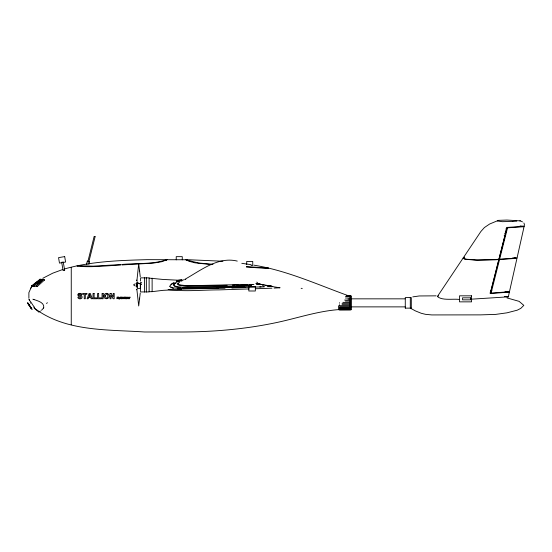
<?xml version="1.0" encoding="UTF-8"?>
<svg xmlns="http://www.w3.org/2000/svg" width="552" height="552" viewBox="0 0 552 552"><rect width="100%" height="100%" fill="white"/><g stroke="black" fill="none" stroke-linecap="round" stroke-linejoin="round"><path stroke-width="0.83" d="M136.834 289.772L136.841 289.179L138.697 305.967L140.249 293.064M524.262 225.782L524.4 224.305L523.862 222.973M139.539 299.494L139.67 298.114M520.067 226.355L524.02 226.686L523.669 228.507M508.316 296.831L509.379 292.105L504.983 291.725M523.572 228.928L509.468 291.704L505.563 291.366M87.319 261.117L86.464 264.532L87.05 264.677M87.83 261.765L94.15 236.422L95.075 236.649M88.803 262.007L95.123 236.663M88.879 264.408L89.562 261.676L87.326 261.124M509.268 292.118L490.259 293.547L506.943 227.445L524.103 226.292L520.087 225.947M509.358 291.718L491.066 293.098L507.543 227.824L524.02 226.7M504.217 235.814L504.328 235.373M504.769 233.62L504.887 233.185M505.328 231.433L505.439 230.998M505.887 229.246L505.998 228.811M491.066 293.098L491.066 290.304L507.102 227.279M43.753 307.637C44.643 302.179 36.57 300.516 32.858 299.198M166.145 259.778L166.911 259.619L165.117 260.227M169.726 286.171L171.479 284.342L174.425 282.748M31.264 287.364L28.883 292.622L28.883 298.108M519.784 220.91L520.26 220.869L506.908 220.048L498.449 220.358L489.638 224.015L484.401 227.555L480.84 231.55L437.391 296.527C442.276 300.833 452.888 298.591 459.533 299.446M43.532 308.071L41.49 310.286M437.363 296.569L438.523 295.865M30.595 288.317L32.071 286.371M178.144 282.914L177.53 284.142L178.689 285.046L185.52 286.033L227.176 285.329M166.09 260.302L166.87 259.799L161.584 261.738L153.09 263.152L121.999 264.925M32.52 285.881L37.57 281.506M178.648 282.914L177.868 284.032L179.138 284.839L187.211 285.75L237.422 284.659M44.381 280.105L37.094 286.66M36.349 285.832L43.608 279.243L44.346 280.064M34.093 285.784L41.911 279.229M34.838 286.667L42.649 280.112M32.616 285.77L40.717 279.215M37.391 283.39L40.289 281.051M31.706 285.763L40.061 279.215M170.83 284.39L173.583 282.741M38.964 311.928L40.406 311.024M175.619 282.796C169.878 285.695 177.972 287.992 180.704 287.35M179.276 282.417L179.655 282.162M135.295 283.762L133.536 284.894L135.295 286.026M268.072 267.927C267.734 268.976 268.976 267.713 267.727 268.003M184.81 279.353C200.604 270.563 217.971 256.342 237.27 261.089M176.288 282.803C169.464 286.226 179.034 287.033 181.58 287.061M42.787 278.284L52.785 273.157L63.121 269.369M463.949 257.667L463.618 258.44L466.226 259.219L477.784 259.964L494.992 259.523L515.761 258.101L512.732 257.929M166.014 259.84L165.559 260.054M165.538 260.061C152.752 264.436 136.123 263.083 121.971 264.47M464.639 257.108L463.093 258.143L464.639 259.171L476.072 260.24L495.006 259.82L515.782 258.398M64.398 268.99C91.211 261.324 119.398 260.434 147.101 259.661L189.295 259.771L222.939 261.234M176.433 281.41L177.13 281.23M127.829 298.266L128.602 298.825L128.361 298.432A1.173 1.166 74.3 0 0 128.05 298.073L128.361 297.321L127.126 297.169L127.126 298.818L127.54 298.135M176.819 280.657L181.505 279.526L181.787 280.692M176.323 282.024L181.008 280.885M178.199 280.961L184.113 279.774M412.779 296.879L419.265 295.962L436.114 295.844M121.909 297.632L120.853 297.583L121.212 298.563M268.003 268.424L267.761 268.451M62.624 262.041L63.232 261.938L64.681 270.356M64.315 270.411L63.114 270.618L61.665 262.207M185.403 279.574L185.838 279.505M127.96 297.859L127.457 297.866L127.891 297.452M137.434 282.803L138.973 283.328M508.206 296.845L471.056 299.198M267.651 268.458L246.378 267.051M516.81 221.152L513.022 221.4M267.582 268.465L266.844 268.5M120.64 264.567L93.164 266.147L77.749 265.671L78.384 265.795M120.674 265.015C107.081 265.712 89.762 267.644 77.659 266.105M152.124 291.649L163.033 290.345L181.76 289.407M512.815 221.414L502.23 221.683L497.338 220.972M256.763 284.377L259.378 284.252M256.832 284.397L258.598 284.294M270.094 286.488L267.216 286.633M258.633 284.273L259.04 284.273M270.156 286.467L270.915 286.44M274.109 288.082L279.919 287.792M270.57 286.44L271.943 286.315M259.074 284.245L259.454 284.252M270.977 286.419L271.549 286.419M271.936 288.185L255.438 288.744M264.615 286.771L263.704 286.792M253.92 284.535L252.712 284.563M263.766 286.805L261.958 286.861M249.904 284.666L252.781 284.584M251.47 284.611L251.981 284.59M262.021 286.874L259.744 286.936M259.695 284.225L260.351 284.225L259.074 284.011M260.772 286.916L255.493 287.068M259.778 284.218L260.227 284.204M232.427 285.163L249.966 284.68M247.696 284.756L237.94 285.053L238.595 285.28M235.449 286.129L251.47 285.632M216.412 286.95L234.49 286.371M235.462 286.481L251.484 285.984M216.425 287.378L234.503 286.805M231.868 287.661L244.791 287.254M271.57 286.398L272.019 286.398M239.451 285.853L244.163 287.433L255.548 287.088M225.064 288.227L182.622 289.013M231.874 288.013L244.805 287.606M249.145 288.938L219.047 289.89C202.108 289.89 184.975 291.842 168.112 289.545M266.892 268.051L267.665 268.01L246.413 266.602M217.288 286.709L182.464 287.109M217.295 287.061L182.45 287.461M218.226 288.096L182.629 288.661M251.015 265.443L252.74 265.443L252.74 261.427L246.709 261.427L246.709 264.643M149.109 278.111L163.033 279.45L181.76 280.382M149.109 291.677L152.124 291.677L152.124 278.111M346.276 295.727L350.527 295.727L350.527 297.487M346.635 296.024L351.534 296.024L351.534 309.686L338.473 309.686L338.473 305.691M345.428 296.527L350.527 296.527M345.428 298.025L350.527 298.025M351.748 298.839L405.133 298.839M347.974 299.032L350.527 299.032L350.527 298.073M344.579 300.053L350.527 300.053L350.527 301.012M345.428 301.054L350.527 301.054M342.875 302.351L350.527 302.351L350.527 303.31L342.026 303.358M342.026 304.656L350.527 304.656M339.473 305.663L350.527 305.663M351.748 306.877L405.133 306.877M339.473 308.182L350.527 308.182M405.278 308.133L411.302 308.133M339.473 308.982L350.527 308.982M339.473 309.189L350.527 309.189M350.023 309.389C325.39 308.547 301.847 317.055 278.056 322.237C245.392 329.282 211.954 332.118 178.572 331.987L144.486 331.987C107.191 329.434 64.991 331.862 33.886 307.733M79.923 293.319L81.13 293.567A1.511 1.483 -88.9 0 1 81.523 293.878A1.477 1.449 -88.9 0 1 81.848 294.43C81.599 296.189 80.247 293.278 79.115 294.471C78.77 295.596 80.709 295.299 81.296 295.803A1.463 1.442 -88.9 0 1 82.069 296.838L82.082 297.197A1.601 1.573 -88.9 0 1 81.834 298.052A1.552 1.525 -88.9 0 1 81.123 298.646L80.309 298.832A4.381 4.299 -88.9 0 1 79.743 298.839L78.75 298.584A1.663 1.628 -88.9 0 1 78.122 297.97C77.218 296.962 78.929 296.424 79.095 297.549A0.938 0.925 -88.9 0 0 79.564 297.873L79.874 297.935A2.056 2.015 -88.9 0 0 80.233 297.921L80.62 297.811A0.835 0.814 -88.9 0 0 80.882 297.597L80.854 296.81A1.276 1.256 -88.9 0 0 80.537 296.645A7.921 7.776 -88.9 0 0 80.116 296.527L78.694 296.038A1.401 1.373 -88.9 0 1 78.26 294.057M181.505 288.627L172.886 287.861L169.747 286.557M181.491 288.979L177.433 288.765M213.024 264.277L198.527 263L187.549 260.233M211.602 264.663L194.856 262.814L188.86 261.227L186.058 259.668L187.68 260.289M186.203 259.971L186.797 259.847M491.066 290.304L491.818 290.352M490.445 290.676L491.756 290.759M504.445 296.493L508.288 296.824M514.347 257.763L516.941 257.984M301.144 288.317L302.255 288.434M279.919 287.751L277.98 287.482M241.79 263.325L251.201 264.691M271.901 286.315L270.839 286.164M260.013 284.149L258.743 283.956M271.549 286.267L270.977 286.184M259.054 284.321L260.144 284.487M262.435 285.073L262.842 285.136M265.954 285.598L266.319 285.653M260.082 284.48L260.703 284.57M268.451 285.977L270.107 286.226M262.579 284.853L264.332 285.122M270.915 286.177L270.57 286.122M270.646 286.136L270.156 286.053M272.509 286.598L273.599 286.771M265.809 285.356L267.285 285.591M269.88 286.012L270.232 286.067M277.663 287.433L274.109 286.854M255.776 283.48L256.321 283.569M258.481 283.921L257.701 283.79M269.183 285.901L269.956 286.026M256.418 283.583L257.915 283.832M267.216 285.577L269.259 285.915M173.459 288.317L172.231 288.089M261.765 284.446L272.398 286.378M261.538 284.404L260.53 284.218M253.885 265.16C287.385 270.57 318.325 284.984 350.023 296.327M506.977 297.907L519.101 301.351L523.813 305.366L520.805 308.368L517.238 310.183L506.977 312.832L495.731 314.392L480.619 314.875L431.809 314.93L425.44 314.316L421.293 313.294L415.325 310.866L410.302 308.113L410.302 297.659M87.871 261.772L88.762 261.993M238.857 285.363L239.982 285.736M240.444 285.895L244.922 287.399M239.182 285.763L237.112 285.073M170.782 287.654L171.21 287.813M140.953 284.114L141.464 284.301L137.372 282.941M140.767 284.045L139.07 283.369M187.487 260.199L186.935 259.923M520.35 220.862L522.496 221.883M186.542 260.22L186.169 259.93M77.273 265.981L77.377 265.512L77.128 265.885M38.84 312.025L34.728 308.651M256.783 282.086L257.991 283.417M36.356 285.839L36.956 286.516M44.201 279.905L43.76 279.422M36.915 286.467L36.453 285.95M41.959 279.284L42.525 279.961M34.169 285.867L34.776 286.598M40.751 279.257L41.421 280.092M32.685 285.86L33.306 286.626M32.706 285.881L33.251 286.557M40.344 279.567L40.096 279.257L40.572 279.85M39.91 279.243L40.192 279.602M32.202 286.15C31.291 285.011 33.223 287.426 32.306 286.281M31.733 285.791L32.285 286.488M30.808 307.347L32.044 309.313M30.132 300.999L34.514 307.574L34.196 307.133M31.995 309.251L30.001 306.208M29.249 305.049L28.145 303.365L29.753 305.76M28.38 303.779L27.621 302.668L29.028 304.711M31.147 307.988L30.339 306.691L31.036 307.781M29.608 305.587L30.125 306.312M29.808 305.987L29.18 305.042M28.925 304.552L28.476 303.876M30.215 302.744L30.429 303.186M141.533 282.362L141.712 282.845M29.194 299.536L29.58 300.854M28.959 299.046L29.201 299.957M140.249 276.724L138.697 263.828L136.868 281.065M121.985 264.781L122.006 264.739M139.539 270.294L139.67 271.674M136.834 280.016L136.841 280.609M490.259 292.105L490.259 293.547M411.302 308.119L411.302 297.597L405.278 297.583L405.278 308.119M350.527 304.704L350.527 305.615M350.527 308.23L350.527 309.941L339.473 309.989L339.473 308.23M350.023 297.266L350.023 308.437M339.473 302.682L339.473 303.186M339.473 304.704L339.473 305.615M244.163 285.915L244.163 287.433M182.263 259.868L182.263 256.652L176.233 256.652L176.233 259.868M181.76 280.492L181.76 281.265M181.76 287.861L181.76 289.303M146.349 277.739L146.349 292.056M144.589 277.739L144.589 292.056M140.574 281.092L140.574 277.863L149.109 277.863L149.109 291.925L140.574 291.925L140.574 282.438M140.318 283.21L140.318 288.399L137.303 288.413L137.303 281.81M137.055 282.638L137.055 287.15M136.551 282.893L136.551 286.902M121.93 298.597L121.93 297.942L121.219 297.935L121.599 298.425M71.256 267.375L71.256 324.755M121.882 298.549A0.883 0.869 78.1 0 1 120.577 298.473A0.883 0.869 78.1 0 1 120.805 297.176A0.883 0.869 78.1 0 1 122.054 297.569M78.17 293.974A2.091 2.049 -88.9 0 1 79.916 293.395M78.039 295.12A1.497 1.47 -88.9 0 1 78.011 294.809M47.396 302.724A26.779 2.339 -43.3 0 1 46.506 303.476M43.698 307.581A5.651 3.264 71.6 0 1 43.498 308.023M33.479 299.405A12.889 0.69 12.5 0 1 33.969 299.494M103.969 296.017C103.576 300.481 110.869 298.977 108.93 294.927C108.082 292.222 103.603 293.188 103.969 296.017M105.073 295.969C108.226 303.365 109.158 289.124 105.073 295.969M125.608 297.956C126.781 299.812 126.401 295.92 125.608 297.956M88.644 297.542L88.21 298.749L87.085 298.756L89.134 293.416L90.259 293.416L92.363 298.749L91.211 298.749L90.749 297.542L88.644 297.542M89.686 294.658L88.975 296.638L90.411 296.638L89.686 294.658M129.775 297.169L129.396 297.825L128.623 297.169L129.223 298.818L130.162 297.176L129.775 297.169M64.681 256.597L58.553 257.639L59.471 263.083L65.605 262.041L64.688 256.597M234.476 286.102L216.405 286.681L216.439 287.654L234.51 287.075L234.476 286.102M255.341 286.474L248.814 286.474L248.814 290.994L255.341 290.994L255.341 286.474M86.864 293.409L82.683 293.416L82.683 294.32L84.242 294.313L84.242 298.749L85.305 298.749L85.305 294.313L86.864 294.313L86.864 293.409M94.095 293.457L93.033 293.457L93.033 298.749L96.731 298.749L96.731 297.852L94.095 297.852L94.095 293.457M98.649 293.457L97.587 293.457L97.587 298.749L101.292 298.749L101.292 297.852L98.649 297.852L98.649 293.457M103.127 293.416L102.065 293.416L102.065 298.749L103.127 298.749L103.127 293.416M111.035 293.416L110 293.416L110 298.749L110.993 298.749L110.993 295.272L113.125 298.749L114.195 298.749L114.195 293.409L113.201 293.416L113.201 296.976L111.035 293.416M471.58 295.824L459.526 295.824L459.526 301.854L471.58 301.854L471.58 295.824M470.573 297.832L462.535 297.832L462.535 299.839L470.573 299.839L470.573 297.832M350.527 306.677L339.473 306.677L339.473 307.637L350.527 307.685L350.527 306.726M125.104 297.176L123.8 297.169L124.29 297.452L124.29 298.818L125.104 297.176M120.129 297.169L119.805 298.818L120.129 297.169M122.585 297.169L122.254 298.818L122.585 298.101L123.234 298.101L123.565 298.825L123.565 297.176L123.234 297.825L122.585 297.818L122.585 297.169M118.749 297.183L118.418 298.818L119.57 298.825L118.749 298.542L118.749 297.183M118.121 297.176L116.996 297.169L116.996 298.818L117.328 298.121L118.011 298.121L117.328 297.452L118.121 297.176M27.91 303.545L31.333 308.706L27.91 303.545M125.235 297.742A0.862 0.862 75.3 0 0 126.27 298.825A0.862 0.862 75.3 0 0 126.684 297.383A0.862 0.862 75.3 0 0 125.235 297.742"/></g></svg>
